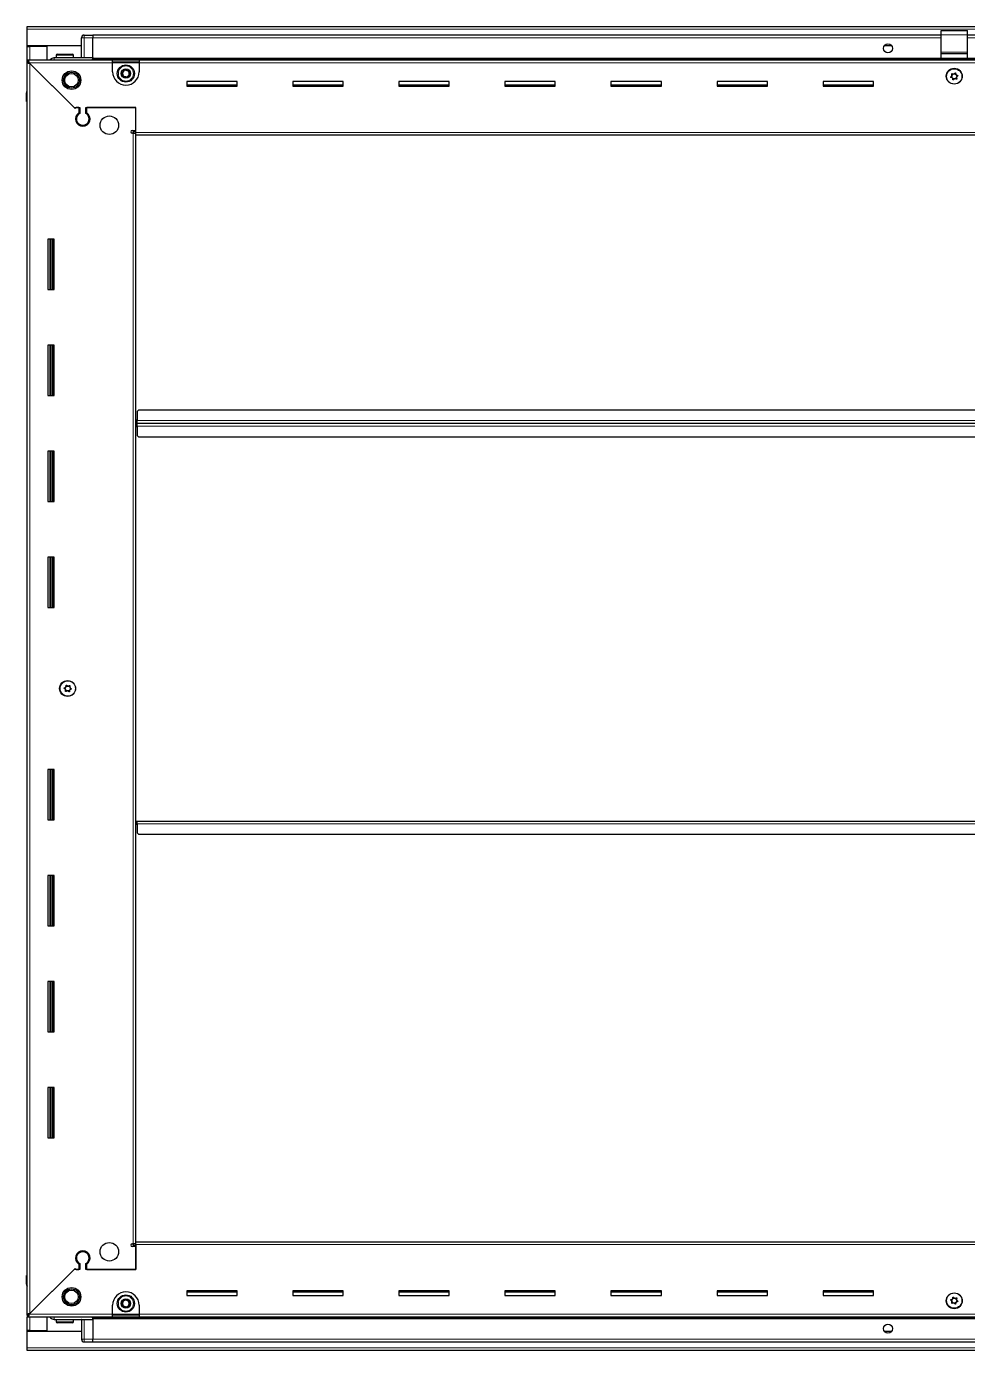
# Model space of a CAD drawing. Header units: millimetres. Extents: x 1219 to 6664, y -1644 to 1865.
# Drawn here: x 5188 to 5898, y 677 to 1676 of the extents above; entities that cross this region are included whole.
import ezdxf

# ---------------------------------------------------------------- set-up
doc = ezdxf.new("R2010")
doc.units = ezdxf.units.MM

msp = doc.modelspace()

# ---------------------------------------------------------------- linework, layer by layer
at = {"color": 7, "linetype": 'Continuous', "lineweight": 25}
for p, q in [((5188.74, 1673.72), (5188.74, 1675.82)), ((5188.74, 1675.82), (6587.74, 1675.82)), ((5188.74, 1661.32), (5188.74, 1673.72)), ((5230.42, 1668.82), (5230.42, 1668.82)), ((5231.74, 1669.32), (5238.24, 1669.32)), ((5231.74, 1669.32), (5238.24, 1669.32)), ((5238.24, 1669.32), (5238.24, 1669.32)), ((5238.24, 1669.32), (5238.24, 1669.32)), ((5238.24, 1669.32), (5238.24, 1667.32)), ((5878.24, 1669.17), (5238.24, 1669.17)), ((5878.24, 1672.82), (5898.24, 1672.82)), ((5878.24, 1669.56), (5878.24, 1672.82)), ((5878.24, 1656.41), (5878.24, 1669.56)), ((5898.24, 1669.56), (5898.24, 1672.82)), ((5898.24, 1656.41), (5898.24, 1669.56)), ((6538.24, 1669.17), (5898.24, 1669.17)), ((5229.74, 1661.32), (5188.74, 1661.32)), ((5188.74, 1660.82), (5188.74, 1661.32)), ((5188.74, 1650.57), (5188.74, 1660.82)), ((5188.74, 1660.82), (5190.84, 1660.82)), ((5190.24, 1660.82), (5190.24, 1661.32)), ((5203.74, 1660.82), (5190.84, 1660.82)), ((5203.74, 1650.57), (5203.74, 1660.82)), ((5229.74, 1652.32), (5229.74, 1667.32)), ((5238.24, 1652.32), (5238.24, 1667.32)), ((5841.11, 1661.32), (5835.37, 1661.32)), ((5188.74, 1649.07), (5188.74, 1650.57)), ((5188.74, 1650.57), (5189.74, 1650.57)), ((5188.74, 1648.57), (5188.74, 1649.07)), ((5188.74, 1649.07), (5189.74, 1649.07)), ((5188.74, 704.07), (5188.74, 1648.57)), ((5190.24, 1648.57), (5188.74, 1648.57)), ((5189.74, 1650.57), (5253.24, 1650.57)), ((5189.74, 1649.07), (5189.74, 1650.57)), ((5190.34, 1648.47), (5224.24, 1614.57)), ((5209.24, 1652.32), (5238.24, 1652.32)), ((5210.74, 1654.22), (5210.74, 1652.32)), ((5211.54, 1655.02), (5222.94, 1655.02)), ((5223.74, 1652.32), (5223.74, 1654.22)), ((5238.16, 1650.57), (5238.24, 1652.29)), ((5238.24, 1652.32), (5238.24, 1651.82)), ((5238.24, 1651.17), (6538.24, 1651.17)), ((5253.24, 1648.47), (5253.24, 1650.57)), ((5253.24, 1650.57), (5273.24, 1650.57)), ((5253.24, 1649.07), (5273.24, 1649.07)), ((5253.24, 1641.57), (5253.24, 1648.47)), ((5273.24, 1650.57), (6503.24, 1650.57)), ((5273.24, 1650.57), (5273.24, 1648.47)), ((5273.24, 1648.47), (5273.24, 1641.57)), ((5878.24, 1655.32), (5878.24, 1656.41)), ((5878.24, 1655.32), (5898.24, 1655.32)), ((5878.24, 1651.82), (5878.24, 1655.32)), ((5878.24, 1651.82), (5898.24, 1651.82)), ((5882.24, 1651.82), (5882.24, 1651.17)), ((5884.74, 1651.17), (5884.74, 1651.82)), ((5891.74, 1651.17), (5891.74, 1651.82)), ((5894.24, 1651.17), (5894.24, 1651.82)), ((5898.24, 1655.32), (5898.24, 1656.41)), ((5898.24, 1651.82), (5898.24, 1655.32)), ((5224.94, 1613.87), (5190.84, 1647.97)), ((5347.24, 1634.32), (5309.24, 1634.32)), ((5309.24, 1634.32), (5309.24, 1630.82)), ((5347.24, 1631.57), (5309.24, 1631.57)), ((5309.24, 1630.82), (5347.24, 1630.82)), ((5347.24, 1630.82), (5347.24, 1634.32)), ((5427.24, 1634.32), (5389.24, 1634.32)), ((5389.24, 1634.32), (5389.24, 1630.82)), ((5427.24, 1631.57), (5389.24, 1631.57)), ((5389.24, 1630.82), (5427.24, 1630.82)), ((5427.24, 1630.82), (5427.24, 1634.32)), ((5507.24, 1634.32), (5469.24, 1634.32)), ((5469.24, 1634.32), (5469.24, 1630.82)), ((5507.24, 1631.57), (5469.24, 1631.57)), ((5469.24, 1630.82), (5507.24, 1630.82)), ((5507.24, 1630.82), (5507.24, 1634.32)), ((5587.24, 1634.32), (5549.24, 1634.32)), ((5549.24, 1634.32), (5549.24, 1630.82)), ((5587.24, 1631.57), (5549.24, 1631.57)), ((5549.24, 1630.82), (5587.24, 1630.82)), ((5587.24, 1630.82), (5587.24, 1634.32)), ((5667.24, 1634.32), (5629.24, 1634.32)), ((5629.24, 1634.32), (5629.24, 1630.82)), ((5667.24, 1631.57), (5629.24, 1631.57)), ((5629.24, 1630.82), (5667.24, 1630.82)), ((5667.24, 1630.82), (5667.24, 1634.32)), ((5747.24, 1634.32), (5709.24, 1634.32)), ((5709.24, 1634.32), (5709.24, 1630.82)), ((5747.24, 1631.57), (5709.24, 1631.57)), ((5709.24, 1630.82), (5747.24, 1630.82)), ((5747.24, 1630.82), (5747.24, 1634.32)), ((5827.24, 1634.32), (5789.24, 1634.32)), ((5789.24, 1634.32), (5789.24, 1630.82)), ((5827.24, 1631.57), (5789.24, 1631.57)), ((5789.24, 1630.82), (5827.24, 1630.82)), ((5827.24, 1630.82), (5827.24, 1634.32)), ((5188.24, 1625.82), (5188.24, 1619.32)), ((5188.24, 1619.32), (5188.24, 1625.82)), ((5188.24, 1619.32), (5188.24, 1619.32)), ((5188.74, 1619.32), (5188.24, 1619.32)), ((5188.39, 1619.32), (5188.39, 733.32)), ((5224.24, 1614.57), (5228.44, 1614.57)), ((5225.64, 1614.57), (5224.94, 1613.87)), ((5227.74, 1614.57), (5225.64, 1614.57)), ((5227.74, 1614.57), (5227.74, 1610.68)), ((5228.44, 1614.57), (5228.44, 1610.29)), ((5233.04, 1614.57), (5270.74, 1614.57)), ((5233.04, 1610.29), (5233.04, 1614.57)), ((5233.74, 1610.68), (5233.74, 1614.57)), ((5270.74, 1614.57), (5233.74, 1614.57)), ((5270.74, 1595.92), (5270.74, 1614.57)), ((5270.74, 1597.32), (5270.74, 1614.57)), ((5228.74, 1601.71), (5228.74, 1600.95)), ((5267.89, 1597.32), (5270.74, 1597.32)), ((5268.64, 1595.32), (5267.89, 1595.32)), ((5268.64, 1595.32), (5270.74, 1595.32)), ((5270.74, 1596.32), (5268.74, 1596.32)), ((5268.74, 1596.32), (5268.74, 1595.32)), ((5270.74, 1593.82), (5270.74, 1595.92)), ((6505.74, 1593.82), (5270.74, 1593.82)), ((5270.74, 758.82), (5270.74, 1593.82)), ((5209.24, 1515.32), (5204.24, 1515.32)), ((5204.24, 1515.32), (5204.24, 1477.32)), ((5206.39, 1477.32), (5206.39, 1515.32)), ((5208.18, 1477.32), (5208.18, 1515.32)), ((5208.22, 1477.32), (5208.22, 1515.32)), ((5209.24, 1477.32), (5209.24, 1515.32)), ((5204.24, 1477.32), (5209.24, 1477.32)), ((5209.24, 1435.32), (5204.24, 1435.32)), ((5204.24, 1435.32), (5204.24, 1397.32)), ((5206.39, 1397.32), (5206.39, 1435.32)), ((5208.18, 1397.32), (5208.18, 1435.32)), ((5208.22, 1397.32), (5208.22, 1435.32)), ((5209.24, 1397.32), (5209.24, 1435.32)), ((5204.24, 1397.32), (5209.24, 1397.32)), ((5271.74, 1379.17), (5271.49, 1379.17)), ((5271.49, 1379.17), (5271.49, 1376.32)), ((5272.74, 1386.32), (5271.74, 1385.32)), ((5271.74, 1385.32), (5271.74, 1378.42)), ((6503.74, 1386.32), (5272.74, 1386.32)), ((5271.49, 1376.32), (5270.74, 1376.32)), ((5271.49, 1376.32), (5271.49, 1373.47)), ((5271.49, 1373.47), (5271.74, 1373.47)), ((5271.74, 1376.32), (5271.74, 1378.42)), ((5271.74, 1374.22), (5271.74, 1376.32)), ((6504.74, 1376.32), (5271.74, 1376.32)), ((5271.74, 1374.22), (5271.74, 1367.32)), ((5271.74, 1367.32), (5272.74, 1366.32)), ((5272.74, 1366.32), (6503.74, 1366.32)), ((5209.24, 1355.32), (5204.24, 1355.32)), ((5204.24, 1355.32), (5204.24, 1317.32)), ((5206.39, 1317.32), (5206.39, 1355.32)), ((5208.18, 1317.32), (5208.18, 1355.32)), ((5208.22, 1317.32), (5208.22, 1355.32)), ((5209.24, 1317.32), (5209.24, 1355.32)), ((5204.24, 1317.32), (5209.24, 1317.32)), ((5209.24, 1275.32), (5204.24, 1275.32)), ((5204.24, 1275.32), (5204.24, 1237.32)), ((5206.39, 1237.32), (5206.39, 1275.32)), ((5208.18, 1237.32), (5208.18, 1275.32)), ((5208.22, 1237.32), (5208.22, 1275.32)), ((5209.24, 1237.32), (5209.24, 1275.32)), ((5204.24, 1237.32), (5209.24, 1237.32)), ((5209.24, 1115.32), (5204.24, 1115.32)), ((5204.24, 1115.32), (5204.24, 1077.32)), ((5206.39, 1077.32), (5206.39, 1115.32)), ((5208.18, 1077.32), (5208.18, 1115.32)), ((5208.22, 1077.32), (5208.22, 1115.32)), ((5209.24, 1077.32), (5209.24, 1115.32)), ((5204.24, 1077.32), (5209.24, 1077.32)), ((5270.74, 1076.32), (5271.49, 1076.32)), ((5271.49, 1076.32), (5271.49, 1073.47)), ((5271.49, 1073.47), (5271.74, 1073.47)), ((5271.74, 1074.22), (5271.74, 1076.32)), ((5271.74, 1076.32), (6504.74, 1076.32)), ((5271.74, 1074.22), (5271.74, 1067.32)), ((5271.74, 1067.32), (5272.74, 1066.32)), ((5272.74, 1066.32), (6503.74, 1066.32)), ((5209.24, 1035.32), (5204.24, 1035.32)), ((5204.24, 1035.32), (5204.24, 997.32)), ((5206.39, 997.32), (5206.39, 1035.32)), ((5208.18, 997.32), (5208.18, 1035.32)), ((5208.22, 997.32), (5208.22, 1035.32)), ((5209.24, 997.32), (5209.24, 1035.32)), ((5204.24, 997.32), (5209.24, 997.32)), ((5209.24, 955.32), (5204.24, 955.32)), ((5204.24, 955.32), (5204.24, 917.32)), ((5206.39, 917.32), (5206.39, 955.32)), ((5208.18, 917.32), (5208.18, 955.32)), ((5208.22, 917.32), (5208.22, 955.32)), ((5209.24, 917.32), (5209.24, 955.32)), ((5204.24, 917.32), (5209.24, 917.32)), ((5209.24, 875.32), (5204.24, 875.32)), ((5204.24, 875.32), (5204.24, 837.32)), ((5206.39, 837.32), (5206.39, 875.32)), ((5208.18, 837.32), (5208.18, 875.32)), ((5208.22, 837.32), (5208.22, 875.32)), ((5209.24, 837.32), (5209.24, 875.32)), ((5204.24, 837.32), (5209.24, 837.32)), ((5228.74, 751.7), (5228.74, 750.94)), ((5267.89, 757.32), (5268.64, 757.32)), ((5270.74, 755.32), (5267.89, 755.32)), ((5270.74, 757.32), (5268.64, 757.32)), ((5268.74, 757.32), (5268.74, 756.32)), ((5268.74, 756.32), (5270.74, 756.32)), ((5270.74, 756.72), (5270.74, 758.82)), ((5270.74, 758.82), (6505.74, 758.82)), ((5270.74, 756.72), (5270.74, 738.07)), ((5270.74, 738.07), (5270.74, 755.32)), ((5227.74, 741.96), (5227.74, 738.07)), ((5228.44, 742.36), (5228.44, 738.07)), ((5233.04, 738.07), (5233.04, 742.36)), ((5233.74, 738.07), (5233.74, 741.96)), ((5188.24, 726.82), (5188.24, 733.32)), ((5188.24, 733.32), (5188.24, 733.32)), ((5188.24, 733.32), (5188.24, 733.32)), ((5188.24, 733.32), (5188.24, 726.82)), ((5188.74, 733.32), (5188.24, 733.32)), ((5224.24, 738.07), (5190.34, 704.17)), ((5190.84, 704.67), (5224.94, 738.77)), ((5228.44, 738.07), (5224.24, 738.07)), ((5224.94, 738.77), (5225.64, 738.07)), ((5225.64, 738.07), (5227.74, 738.07)), ((5270.74, 738.07), (5233.04, 738.07)), ((5233.74, 738.07), (5270.74, 738.07)), ((5188.74, 725.5), (5188.74, 725.5)), ((5347.24, 721.82), (5309.24, 721.82)), ((5309.24, 721.82), (5309.24, 718.32)), ((5309.24, 721.07), (5347.24, 721.07)), ((5347.24, 718.32), (5347.24, 721.82)), ((5427.24, 721.82), (5389.24, 721.82)), ((5389.24, 721.82), (5389.24, 718.32)), ((5389.24, 721.07), (5427.24, 721.07)), ((5427.24, 718.32), (5427.24, 721.82)), ((5507.24, 721.82), (5469.24, 721.82)), ((5469.24, 721.82), (5469.24, 718.32)), ((5469.24, 721.07), (5507.24, 721.07)), ((5507.24, 718.32), (5507.24, 721.82)), ((5587.24, 721.82), (5549.24, 721.82)), ((5549.24, 721.82), (5549.24, 718.32)), ((5549.24, 721.07), (5587.24, 721.07)), ((5587.24, 718.32), (5587.24, 721.82)), ((5667.24, 721.82), (5629.24, 721.82)), ((5629.24, 721.82), (5629.24, 718.32)), ((5629.24, 721.07), (5667.24, 721.07)), ((5667.24, 718.32), (5667.24, 721.82)), ((5747.24, 721.82), (5709.24, 721.82)), ((5709.24, 721.82), (5709.24, 718.32)), ((5709.24, 721.07), (5747.24, 721.07)), ((5747.24, 718.32), (5747.24, 721.82)), ((5827.24, 721.82), (5789.24, 721.82)), ((5789.24, 721.82), (5789.24, 718.32)), ((5789.24, 721.07), (5827.24, 721.07)), ((5827.24, 718.32), (5827.24, 721.82)), ((5253.24, 704.17), (5253.24, 711.07)), ((5273.24, 711.07), (5273.24, 704.17)), ((5309.24, 718.32), (5347.24, 718.32)), ((5389.24, 718.32), (5427.24, 718.32)), ((5469.24, 718.32), (5507.24, 718.32)), ((5549.24, 718.32), (5587.24, 718.32)), ((5629.24, 718.32), (5667.24, 718.32)), ((5709.24, 718.32), (5747.24, 718.32)), ((5789.24, 718.32), (5827.24, 718.32)), ((5188.74, 703.57), (5188.74, 704.07)), ((5190.24, 704.07), (5188.74, 704.07)), ((5188.74, 703.57), (5188.74, 702.07)), ((5189.74, 703.57), (5188.74, 703.57)), ((5188.74, 691.82), (5188.74, 702.07)), ((5189.74, 702.07), (5188.74, 702.07)), ((5189.74, 703.57), (5189.74, 702.07)), ((5253.24, 702.07), (5189.74, 702.07)), ((5203.74, 691.82), (5203.74, 702.07)), ((5209.24, 700.32), (5238.24, 700.32)), ((5210.74, 700.32), (5210.74, 698.42)), ((5223.74, 698.42), (5223.74, 700.32)), ((5229.74, 700.32), (5229.74, 685.32)), ((5238.24, 700.36), (5238.16, 702.07)), ((6538.24, 701.47), (5238.24, 701.47)), ((5238.24, 700.32), (5238.24, 700.82)), ((5238.24, 700.32), (5238.24, 685.32)), ((5253.24, 702.07), (5253.24, 704.17)), ((5273.24, 703.57), (5253.24, 703.57)), ((5273.24, 702.07), (5253.24, 702.07)), ((5273.24, 704.17), (5273.24, 702.07)), ((6503.24, 702.07), (5273.24, 702.07)), ((5190.84, 691.82), (5188.74, 691.82)), ((5188.74, 691.32), (5188.74, 691.82)), ((5188.74, 678.92), (5188.74, 691.32)), ((5188.74, 691.32), (5229.74, 691.32)), ((5190.24, 691.32), (5190.24, 691.82)), ((5190.84, 691.82), (5203.74, 691.82)), ((5215.31, 697.62), (5211.54, 697.62)), ((5222.94, 697.62), (5215.31, 697.62)), ((5835.37, 691.32), (5841.11, 691.32)), ((5229.74, 685.32), (5229.74, 685.32)), ((5231.74, 683.32), (5238.24, 683.32)), ((5231.74, 683.32), (5238.24, 683.32)), ((5238.24, 683.32), (5238.24, 685.32)), ((5238.24, 683.47), (6538.24, 683.47)), ((5238.24, 683.32), (5238.24, 683.32)), ((5188.74, 676.82), (5188.74, 678.92)), ((6587.74, 676.82), (5188.74, 676.82))]:
    msp.add_line(p, q, dxfattribs=at)
at = {"color": 8, "linetype": 'Continuous', "lineweight": 18}
for p, q in [((6587.74, 1673.72), (5188.74, 1673.72)), ((5231.74, 1669.32), (5231.74, 1667.32)), ((5878.24, 1669.56), (5898.24, 1669.56)), ((5190.84, 1660.82), (5190.84, 1661.32)), ((5190.84, 1650.57), (5190.84, 1660.82)), ((5229.74, 1667.32), (5231.74, 1667.32)), ((5231.74, 1667.32), (5231.74, 1652.32)), ((5238.24, 1667.32), (5231.74, 1667.32)), ((5878.24, 1667.17), (5238.24, 1667.17)), ((6538.24, 1667.17), (5898.24, 1667.17)), ((5253.24, 1648.47), (5190.34, 1648.47)), ((5210.74, 1654.22), (5223.74, 1654.22)), ((5878.24, 1651.82), (5238.24, 1651.82)), ((6538.24, 1650.59), (5238.24, 1650.59)), ((5253.24, 1648.47), (5273.24, 1648.47)), ((6503.24, 1648.47), (5273.24, 1648.47)), ((5878.24, 1656.41), (5898.24, 1656.41)), ((5884.24, 1651.17), (5884.24, 1651.82)), ((5892.24, 1651.17), (5892.24, 1651.82)), ((6538.24, 1651.82), (5898.24, 1651.82)), ((5190.84, 1647.97), (5190.84, 704.67)), ((5188.74, 1625.82), (5188.24, 1625.82)), ((5268.64, 757.32), (5268.64, 1595.32)), ((5270.74, 1595.92), (6505.74, 1595.92)), ((5205.74, 1515.32), (5205.74, 1477.32)), ((5206.97, 1515.32), (5206.97, 1477.32)), ((5205.74, 1435.32), (5205.74, 1397.32)), ((5206.97, 1435.32), (5206.97, 1397.32)), ((6504.74, 1378.42), (5271.74, 1378.42)), ((5271.74, 1374.22), (6504.74, 1374.22)), ((5205.74, 1355.32), (5205.74, 1317.32)), ((5206.97, 1355.32), (5206.97, 1317.32)), ((5205.74, 1275.32), (5205.74, 1237.32)), ((5206.97, 1275.32), (5206.97, 1237.32)), ((5205.74, 1115.32), (5205.74, 1077.32)), ((5206.97, 1115.32), (5206.97, 1077.32)), ((5271.74, 1074.22), (6504.74, 1074.22)), ((5205.74, 1035.32), (5205.74, 997.32)), ((5206.97, 1035.32), (5206.97, 997.32)), ((5205.74, 955.32), (5205.74, 917.32)), ((5206.97, 955.32), (5206.97, 917.32)), ((5205.74, 875.32), (5205.74, 837.32)), ((5206.97, 875.32), (5206.97, 837.32)), ((6505.74, 756.72), (5270.74, 756.72)), ((5188.74, 726.82), (5188.24, 726.82)), ((5190.34, 704.17), (5253.24, 704.17)), ((5190.84, 691.82), (5190.84, 702.07)), ((5231.74, 685.32), (5231.74, 700.32)), ((5238.24, 702.06), (6538.24, 702.06)), ((5238.24, 700.82), (6538.24, 700.82)), ((5273.24, 704.17), (5253.24, 704.17)), ((5273.24, 704.17), (6503.24, 704.17)), ((5190.84, 691.32), (5190.84, 691.82)), ((5215.04, 698.42), (5210.74, 698.42)), ((5223.74, 698.42), (5215.04, 698.42)), ((5229.74, 685.32), (5231.74, 685.32)), ((5231.74, 683.32), (5231.74, 685.32)), ((5238.24, 685.32), (5231.74, 685.32)), ((5238.24, 685.47), (6538.24, 685.47)), ((6587.74, 678.92), (5188.74, 678.92))]:
    msp.add_line(p, q, dxfattribs=at)
at = {"color": 7, "linetype": 'Continuous', "lineweight": 25}
for centre, radius in [((5838.24, 1659.32), 3.5), ((5222.24, 1635.32), 7), ((5222.24, 1635.32), 6.02), ((5222.24, 1635.32), 5.1), ((5263.24, 1640.32), 6.5), ((5263.24, 1640.32), 3.46), ((5888.24, 1638.32), 6), ((5888.24, 1638.17), 5.79), ((5888.24, 1638.17), 1.85), ((5250.74, 1601.32), 7), ((5219.24, 1176.32), 6), ((5219.39, 1176.32), 5.79), ((5219.39, 1176.32), 1.85), ((5250.74, 751.32), 7), ((5222.24, 717.32), 7), ((5222.24, 717.32), 6.03), ((5222.24, 717.32), 5.1), ((5888.24, 714.32), 6), ((5888.24, 714.47), 5.79), ((5263.24, 712.32), 6.5), ((5263.24, 712.32), 3.46), ((5888.24, 714.47), 1.85), ((5838.24, 693.32), 3.5)]:
    msp.add_circle(centre, radius, dxfattribs=at)
at = {"color": 8, "linetype": 'Continuous', "lineweight": 18}
for centre in [(5263.24, 1640.32), (5263.24, 712.32)]:
    msp.add_circle(centre, 5.7, dxfattribs=at)
at = {"color": 7, "linetype": 'Continuous', "lineweight": 25}
for centre, radius, start, end in [((5231.74, 1667.32), 2, 90, 180), ((5231.74, 1667.32), 2, 131.40962, 180), ((5231.74, 1667.32), 2, 123.94202, 131.40962), ((5231.74, 1667.32), 2, 90, 108.58003), ((5211.54, 1654.22), 0.8, 90, 180), ((5222.94, 1654.22), 0.8, 0, 90), ((5229.54, 1652.52), 0.2, 270, 0), ((5263.24, 1641.57), 10, 180, 270), ((5263.24, 1640.32), 2.5, 134.01559, 194.01559), ((5263.24, 1640.32), 2.5, 194.01559, 254.01559), ((5263.24, 1640.32), 2.5, 74.01559, 134.01559), ((5263.24, 1640.32), 2.5, 254.01559, 314.01559), ((5263.24, 1641.57), 10, 270, 0), ((5263.24, 1640.32), 2.5, 14.01559, 74.01559), ((5263.24, 1640.32), 2.5, 314.01559, 14.01559), ((5190.24, 1625.82), 2, 138.59038, 180), ((5230.74, 1606.07), 5.5, 123.05573, 56.94427), ((5230.74, 1606.07), 4.8, 118.63099, 61.36901), ((5267.89, 1596.32), 1, 90, 270), ((5230.74, 746.57), 5.5, 303.05573, 236.94427), ((5230.74, 746.57), 4.8, 298.63099, 241.36901), ((5267.89, 756.32), 1, 90, 270), ((5190.24, 726.82), 2, 180, 198.58003), ((5190.24, 726.82), 2, 180, 221.40962), ((5190.24, 726.82), 2, 213.94202, 221.40962), ((5263.24, 711.07), 10, 90, 180), ((5263.24, 711.07), 10, 0, 90), ((5263.24, 712.32), 2.5, 127.47401, 187.47401), ((5263.24, 712.32), 2.5, 187.47401, 247.47401), ((5263.24, 712.32), 2.5, 67.47401, 127.47401), ((5263.24, 712.32), 2.5, 247.47401, 307.47401), ((5263.24, 712.32), 2.5, 7.47401, 67.47401), ((5263.24, 712.32), 2.5, 307.47401, 7.47401), ((5229.54, 700.12), 0.2, 0, 90), ((5211.54, 698.42), 0.8, 180, 270), ((5222.94, 698.42), 0.8, 270, 0), ((5231.74, 685.32), 2, 180, 270)]:
    msp.add_arc(centre, radius, start, end, dxfattribs=at)
for points, knots in [([(5188.74, 1648.57), (5188.77, 1648.53), (5188.82, 1648.44), (5189.21, 1648.3), (5189.77, 1648.17), (5190.35, 1648.06), (5190.71, 1648), (5190.84, 1647.97)], [0, 0, 0, 0, 0.230255, 0.448522, 0.666786, 0.88505, 1, 1, 1, 1]), ([(5190.34, 1648.47), (5190.29, 1648.73), (5190.2, 1649.22), (5190.07, 1649.86), (5189.94, 1650.33), (5189.83, 1650.55), (5189.76, 1650.57), (5189.74, 1650.57)], [0, 0, 0, 0, 0.230255, 0.448522, 0.666786, 0.88505, 1, 1, 1, 1]), ([(5206.02, 1650.57), (5206.14, 1650.77), (5206.53, 1651.42), (5207.69, 1652.13), (5208.72, 1652.26), (5209.24, 1652.32)], [0, 0, 0, 0, 0.18225, 0.591125, 1, 1, 1, 1]), ([(5238.24, 1652.32), (5238.24, 1652.29), (5238.24, 1652.21), (5238.24, 1651.59), (5238.24, 1651.01), (5238.24, 1650.62), (5238.24, 1650.59)], [0, 0, 0, 0, 0.3242788, 0.6485576, 0.9728365, 1, 1, 1, 1]), ([(5260.46, 1641.12), (5260.83, 1641.48), (5261.53, 1642.15), (5262.22, 1642.81), (5262.54, 1643.12)], [0, 0, 0, 0, 0.534686, 1, 1, 1, 1]), ([(5261.16, 1638.32), (5261.08, 1638.65), (5260.88, 1639.45), (5260.64, 1640.42), (5260.49, 1641), (5260.46, 1641.12)], [0, 0, 0, 0, 0.362901, 0.866875, 1, 1, 1, 1]), ([(5262.54, 1643.12), (5263.04, 1642.98), (5263.96, 1642.72), (5264.89, 1642.45), (5265.31, 1642.33)], [0, 0, 0, 0, 0.534686, 1, 1, 1, 1]), ([(5266.01, 1639.53), (5265.64, 1639.17), (5264.95, 1638.5), (5264.26, 1637.83), (5263.94, 1637.52)], [0, 0, 0, 0, 0.534686, 1, 1, 1, 1]), ([(5265.31, 1642.33), (5265.35, 1642.21), (5265.49, 1641.63), (5265.73, 1640.66), (5265.93, 1639.86), (5266.01, 1639.53)], [0, 0, 0, 0, 0.133125, 0.637099, 1, 1, 1, 1]), ([(5886.35, 1640.24), (5886.35, 1640.23), (5886.33, 1640.21), (5886.32, 1640.15), (5886.33, 1640.01), (5886.43, 1639.64), (5886.57, 1639.11), (5886.4, 1638.5), (5886.04, 1638.13), (5885.74, 1637.88), (5885.56, 1637.72), (5885.51, 1637.64), (5885.5, 1637.6), (5885.5, 1637.57), (5885.52, 1637.54), (5885.57, 1637.49), (5885.82, 1637.39), (5886.29, 1637.29), (5886.93, 1636.98), (5887.18, 1636.31), (5887.24, 1635.84), (5887.31, 1635.58), (5887.35, 1635.53), (5887.38, 1635.51), (5887.41, 1635.5), (5887.44, 1635.51), (5887.48, 1635.52), (5887.55, 1635.57), (5887.72, 1635.72), (5887.99, 1635.99), (5888.39, 1636.31), (5889.02, 1636.42), (5889.53, 1636.23), (5889.89, 1636.1), (5890.04, 1636.07), (5890.1, 1636.09), (5890.13, 1636.1), (5890.15, 1636.13), (5890.16, 1636.19), (5890.15, 1636.34), (5890.05, 1636.71), (5889.91, 1637.23), (5890.08, 1637.84), (5890.44, 1638.21), (5890.74, 1638.46), (5890.91, 1638.63), (5890.97, 1638.71), (5890.98, 1638.75), (5890.97, 1638.78), (5890.96, 1638.81), (5890.9, 1638.85), (5890.65, 1638.95), (5890.19, 1639.06), (5889.55, 1639.37), (5889.3, 1640.03), (5889.24, 1640.51), (5889.17, 1640.76), (5889.13, 1640.82), (5889.1, 1640.84), (5889.07, 1640.85), (5889.03, 1640.84), (5888.99, 1640.82), (5888.92, 1640.78), (5888.76, 1640.63), (5888.49, 1640.36), (5888.08, 1640.04), (5887.46, 1639.93), (5886.95, 1640.11), (5886.58, 1640.25), (5886.44, 1640.27), (5886.38, 1640.26), (5886.36, 1640.25), (5886.35, 1640.24)], [0, 0, 0, 0, 0.002009, 0.00442, 0.009365, 0.025528, 0.067705, 0.095786, 0.124646, 0.150342, 0.160519, 0.163394, 0.165697, 0.167245, 0.168874, 0.17077, 0.178606, 0.211994, 0.249994, 0.287995, 0.321383, 0.329219, 0.331115, 0.332744, 0.334292, 0.336217, 0.338535, 0.341318, 0.349662, 0.375358, 0.404217, 0.432298, 0.474475, 0.490639, 0.496669, 0.49844, 0.5, 0.502009, 0.50442, 0.509365, 0.525528, 0.567705, 0.595786, 0.624646, 0.650342, 0.660519, 0.663394, 0.665697, 0.667245, 0.668874, 0.67077, 0.678606, 0.711994, 0.749994, 0.787995, 0.821383, 0.829219, 0.831115, 0.832744, 0.834292, 0.836217, 0.838535, 0.841318, 0.849662, 0.875358, 0.904217, 0.932298, 0.974475, 0.990639, 0.996669, 0.99844, 1, 1, 1, 1]), ([(5263.94, 1637.52), (5263.44, 1637.66), (5262.51, 1637.93), (5261.59, 1638.19), (5261.16, 1638.32)], [0, 0, 0, 0, 0.534686, 1, 1, 1, 1]), ([(5221.03, 1178.6), (5221.01, 1178.6), (5220.99, 1178.61), (5220.93, 1178.61), (5220.79, 1178.57), (5220.45, 1178.4), (5219.96, 1178.15), (5219.33, 1178.19), (5218.89, 1178.47), (5218.59, 1178.71), (5218.39, 1178.85), (5218.3, 1178.88), (5218.26, 1178.89), (5218.23, 1178.87), (5218.21, 1178.85), (5218.17, 1178.79), (5218.13, 1178.53), (5218.12, 1178.05), (5217.95, 1177.36), (5217.35, 1176.98), (5216.9, 1176.82), (5216.66, 1176.7), (5216.62, 1176.64), (5216.6, 1176.61), (5216.6, 1176.58), (5216.62, 1176.55), (5216.64, 1176.51), (5216.7, 1176.46), (5216.88, 1176.32), (5217.2, 1176.11), (5217.6, 1175.79), (5217.84, 1175.2), (5217.76, 1174.66), (5217.7, 1174.28), (5217.71, 1174.13), (5217.73, 1174.07), (5217.75, 1174.05), (5217.79, 1174.03), (5217.85, 1174.04), (5217.99, 1174.08), (5218.33, 1174.25), (5218.81, 1174.49), (5219.45, 1174.46), (5219.88, 1174.18), (5220.19, 1173.94), (5220.39, 1173.8), (5220.47, 1173.77), (5220.52, 1173.76), (5220.55, 1173.77), (5220.57, 1173.8), (5220.61, 1173.86), (5220.65, 1174.12), (5220.66, 1174.6), (5220.83, 1175.29), (5221.43, 1175.67), (5221.88, 1175.82), (5222.11, 1175.95), (5222.16, 1176), (5222.18, 1176.03), (5222.18, 1176.06), (5222.16, 1176.1), (5222.14, 1176.13), (5222.08, 1176.19), (5221.9, 1176.33), (5221.58, 1176.53), (5221.18, 1176.86), (5220.94, 1177.45), (5221.02, 1177.98), (5221.07, 1178.37), (5221.07, 1178.52), (5221.05, 1178.57), (5221.03, 1178.59), (5221.03, 1178.6)], [0, 0, 0, 0, 0.002009, 0.00442, 0.009365, 0.025528, 0.067705, 0.095786, 0.124646, 0.150342, 0.160519, 0.163394, 0.165697, 0.167245, 0.168874, 0.17077, 0.178606, 0.211994, 0.249994, 0.287995, 0.321383, 0.329219, 0.331115, 0.332744, 0.334292, 0.336217, 0.338535, 0.341318, 0.349662, 0.375358, 0.404217, 0.432298, 0.474475, 0.490639, 0.496669, 0.49844, 0.5, 0.502009, 0.50442, 0.509365, 0.525528, 0.567705, 0.595786, 0.624646, 0.650342, 0.660519, 0.663394, 0.665697, 0.667245, 0.668874, 0.67077, 0.678606, 0.711994, 0.749994, 0.787995, 0.821383, 0.829219, 0.831115, 0.832744, 0.834292, 0.836217, 0.838535, 0.841318, 0.849662, 0.875358, 0.904217, 0.932298, 0.974475, 0.990639, 0.996669, 0.99844, 1, 1, 1, 1]), ([(5260.57, 713.43), (5260.67, 713.51), (5261.15, 713.87), (5261.94, 714.48), (5262.59, 714.98), (5262.86, 715.19)], [0, 0, 0, 0, 0.133125, 0.637099, 1, 1, 1, 1]), ([(5260.95, 710.57), (5260.88, 711.08), (5260.76, 712.03), (5260.63, 712.99), (5260.57, 713.43)], [0, 0, 0, 0, 0.534686, 1, 1, 1, 1]), ([(5263.61, 709.46), (5263.14, 709.66), (5262.25, 710.03), (5261.36, 710.4), (5260.95, 710.57)], [0, 0, 0, 0, 0.534686, 1, 1, 1, 1]), ([(5262.86, 715.19), (5263.34, 714.99), (5264.23, 714.62), (5265.12, 714.25), (5265.53, 714.08)], [0, 0, 0, 0, 0.534686, 1, 1, 1, 1]), ([(5265.91, 711.22), (5265.63, 711.01), (5264.98, 710.51), (5264.19, 709.9), (5263.71, 709.54), (5263.61, 709.46)], [0, 0, 0, 0, 0.362901, 0.866875, 1, 1, 1, 1]), ([(5265.53, 714.08), (5265.6, 713.57), (5265.72, 712.61), (5265.85, 711.66), (5265.91, 711.22)], [0, 0, 0, 0, 0.5346859, 1, 1, 1, 1]), ([(5886.35, 712.4), (5886.36, 712.4), (5886.39, 712.38), (5886.45, 712.38), (5886.59, 712.4), (5886.95, 712.54), (5887.46, 712.72), (5888.08, 712.61), (5888.49, 712.29), (5888.76, 712.01), (5888.94, 711.85), (5889.03, 711.81), (5889.07, 711.8), (5889.1, 711.81), (5889.13, 711.83), (5889.17, 711.88), (5889.24, 712.14), (5889.3, 712.61), (5889.55, 713.28), (5890.19, 713.59), (5890.65, 713.69), (5890.9, 713.79), (5890.96, 713.84), (5890.97, 713.87), (5890.98, 713.9), (5890.97, 713.93), (5890.95, 713.97), (5890.9, 714.04), (5890.73, 714.19), (5890.44, 714.43), (5890.08, 714.8), (5889.91, 715.41), (5890.05, 715.94), (5890.15, 716.32), (5890.16, 716.47), (5890.14, 716.52), (5890.12, 716.55), (5890.09, 716.56), (5890.03, 716.57), (5889.89, 716.54), (5889.53, 716.41), (5889.02, 716.23), (5888.39, 716.34), (5887.99, 716.66), (5887.71, 716.94), (5887.54, 717.09), (5887.45, 717.14), (5887.41, 717.15), (5887.38, 717.14), (5887.35, 717.12), (5887.31, 717.06), (5887.24, 716.81), (5887.18, 716.33), (5886.93, 715.67), (5886.29, 715.36), (5885.82, 715.25), (5885.57, 715.15), (5885.52, 715.11), (5885.5, 715.08), (5885.5, 715.05), (5885.51, 715.01), (5885.53, 714.98), (5885.58, 714.91), (5885.75, 714.76), (5886.04, 714.52), (5886.4, 714.14), (5886.57, 713.53), (5886.43, 713.01), (5886.33, 712.63), (5886.32, 712.48), (5886.33, 712.43), (5886.35, 712.41), (5886.35, 712.4)], [0, 0, 0, 0, 0.002009, 0.00442, 0.009365, 0.025528, 0.067705, 0.095786, 0.124646, 0.150342, 0.160519, 0.163394, 0.165697, 0.167245, 0.168874, 0.17077, 0.178606, 0.211994, 0.249994, 0.287995, 0.321383, 0.329219, 0.331115, 0.332744, 0.334292, 0.336217, 0.338535, 0.341318, 0.349662, 0.375358, 0.404217, 0.432298, 0.474475, 0.490639, 0.496669, 0.49844, 0.5, 0.502009, 0.50442, 0.509365, 0.525528, 0.567705, 0.595786, 0.624646, 0.650342, 0.660519, 0.663394, 0.665697, 0.667245, 0.668874, 0.67077, 0.678606, 0.711994, 0.749994, 0.787995, 0.821383, 0.829219, 0.831115, 0.832744, 0.834292, 0.836217, 0.838535, 0.841318, 0.849662, 0.875358, 0.904217, 0.932298, 0.974475, 0.990639, 0.996669, 0.99844, 1, 1, 1, 1]), ([(5190.84, 704.67), (5190.59, 704.63), (5190.09, 704.54), (5189.45, 704.4), (5188.99, 704.27), (5188.77, 704.16), (5188.75, 704.1), (5188.74, 704.07)], [0, 0, 0, 0, 0.230255, 0.448522, 0.666786, 0.88505, 1, 1, 1, 1]), ([(5189.74, 702.07), (5189.79, 702.1), (5189.87, 702.15), (5190.01, 702.55), (5190.14, 703.1), (5190.25, 703.68), (5190.32, 704.05), (5190.34, 704.17)], [0, 0, 0, 0, 0.230255, 0.448522, 0.666786, 0.88505, 1, 1, 1, 1]), ([(5206.02, 702.07), (5206.14, 701.87), (5206.53, 701.22), (5207.69, 700.51), (5208.72, 700.39), (5209.24, 700.32)], [0, 0, 0, 0, 0.18225, 0.591125, 1, 1, 1, 1]), ([(5238.24, 700.32), (5238.24, 700.36), (5238.24, 700.44), (5238.24, 701.05), (5238.24, 701.64), (5238.24, 702.04), (5238.24, 702.07)], [0, 0, 0, 0, 0.32291, 0.645819, 0.968729, 1, 1, 1, 1])]:
    msp.add_open_spline(points, degree=3, knots=knots, dxfattribs=at)
for points in [[(5190.34, 1648.47), (5190.29, 1648.55), (5190.19, 1648.71), (5190.04, 1648.91), (5189.89, 1649.05), (5189.79, 1649.06), (5189.74, 1649.07)], [(5190.24, 1648.57), (5190.25, 1648.52), (5190.27, 1648.42), (5190.4, 1648.27), (5190.6, 1648.12), (5190.76, 1648.02), (5190.84, 1647.97)], [(5189.74, 703.57), (5189.79, 703.58), (5189.89, 703.6), (5190.04, 703.74), (5190.19, 703.94), (5190.29, 704.09), (5190.34, 704.17)], [(5190.84, 704.67), (5190.76, 704.62), (5190.6, 704.52), (5190.4, 704.37), (5190.27, 704.22), (5190.25, 704.12), (5190.24, 704.07)]]:
    msp.add_open_spline(points, degree=3, dxfattribs=at)
at = {"color": 8, "linetype": 'Continuous', "lineweight": 18}
for points in [[(5209.24, 1652.32), (5209.24, 1652.28), (5209.24, 1652.2), (5209.24, 1651.77), (5209.24, 1651.31), (5209.24, 1650.9), (5209.24, 1650.63), (5209.24, 1650.57)], [(5209.24, 700.32), (5209.24, 700.37), (5209.24, 700.44), (5209.24, 700.88), (5209.24, 701.33), (5209.24, 701.75), (5209.24, 702.02), (5209.24, 702.07)]]:
    msp.add_open_spline(points, degree=3, knots=[0, 0, 0, 0, 0.359753, 0.553414, 0.751185, 0.948956, 1, 1, 1, 1], dxfattribs=at)

doc.saveas('drawing.dxf')
